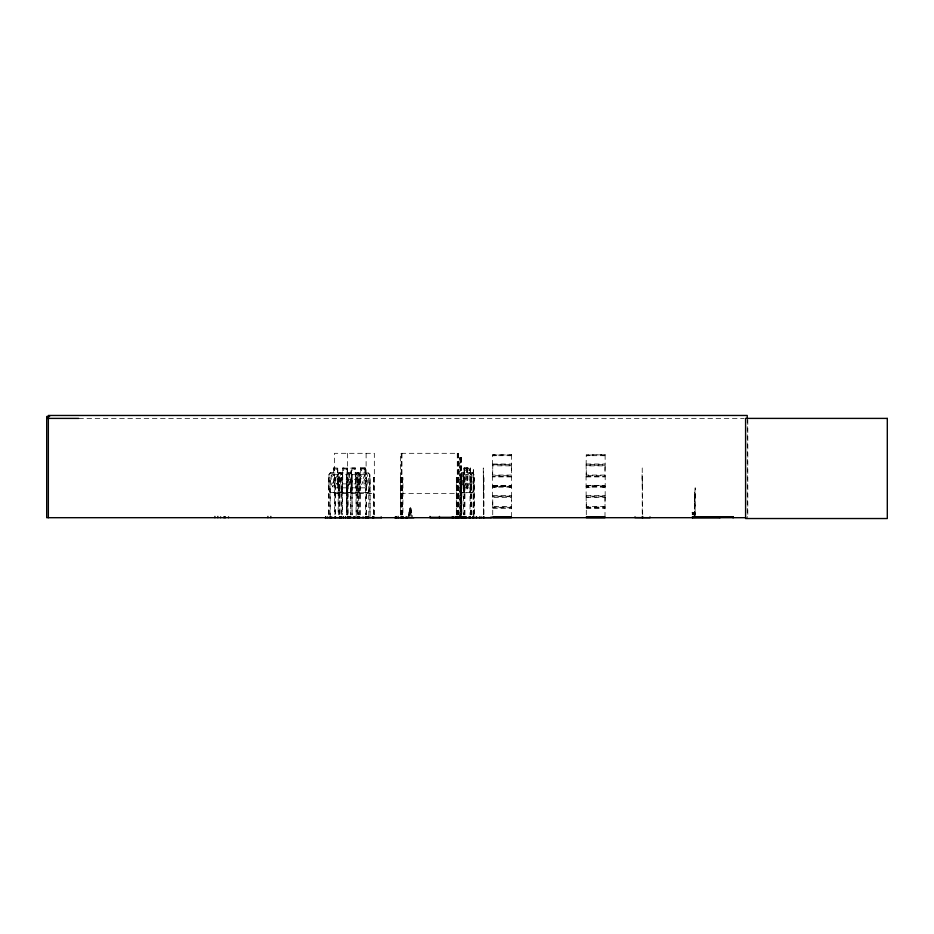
<?xml version="1.0" encoding="UTF-8"?>
<svg xmlns="http://www.w3.org/2000/svg" width="934" height="934" viewBox="0 0 934 934"><rect width="100%" height="100%" fill="white"/><g stroke="black" fill="none" stroke-linecap="round" stroke-linejoin="round"><path stroke-width="0.7" stroke-dasharray="4.67 3.5" d="M492.743 501.967L492.743 517.039M492.743 470.456L492.557 475.745L511.634 475.745L511.447 501.967M511.447 470.456L511.634 464.688L492.58 464.642L492.708 454.73L511.634 454.928M586.295 501.967L586.295 517.039M586.295 470.456L586.155 475.639M604.999 501.967L605.185 496.188L586.132 496.141L586.062 475.931M604.999 470.456L605.185 464.688L586.132 464.642L586.26 454.73L605.162 454.788L586.26 455.091M692.351 513.023L692.409 512.906M692.865 514.506L692.865 514.821M692.9 512.964C694.476 512.929 692.491 514.109 692.888 512.451M693.145 514.179L693.133 514.891L693.612 514.284M694.651 516.163L694.639 492.755L694.884 500.928M694.861 516.163L694.616 498.032L694.826 514.727M695.071 514.389L695.351 487.91M694.511 514.692L692.129 514.506L696.577 514.424M692.351 513.42L692.409 513.128M692.865 514.424L692.783 512.124L692.398 514.319M693.518 514.786L694.032 514.365M694.592 513.42L694.592 512.369L694.592 513.151L691.347 512.836L694.884 512.988M692.351 512.684L692.409 513.291M692.818 512.684L692.83 512.451M694.826 493.993L694.838 492.755M694.277 513.408L694.651 512.556M693.25 514.797L693.915 514.786M692.888 512.743L692.818 513.513M492.545 475.791L492.557 496.188L511.622 496.199M511.447 476.912L492.743 476.912M511.447 517.039L511.447 497.308L492.732 497.367L492.732 506.555L511.447 506.613M605.162 496.141L605.185 475.745L586.108 475.745M604.999 517.039L605.022 497.25M492.568 464.735L511.599 465.214M410.038 516.21L410.376 508.084M694.032 512.684L693.81 513.291L693.483 512.603M693.915 512.486L694.079 512.988M409.641 516.21L410.306 508.084L408.94 516.21M695.036 487.91L694.861 494.425L694.639 492.755M492.522 454.928L511.634 454.975M694.476 513.443L694.592 512.836M408.648 516.21L410.119 508.084L410.867 508.084L412.244 516.21M472.709 492.767L473.935 487.863L472.861 492.767L461.559 492.767L460.485 487.863L461.711 492.767M693.332 512.988L693.799 512.603M693.6 514.365L694.312 514.867M469.779 492.767L470.969 487.84L469.895 492.767M492.545 496.234L492.743 497.308M586.108 464.688L586.272 475.056L605.022 475.056L605.022 465.856L586.272 465.856M586.108 496.188L586.272 506.555L604.999 506.613M350.437 492.767L351.884 487.863L351.943 474.647L352.013 514.832M350.507 492.767L351.943 487.863M368.265 492.603L369.712 487.84M368.37 492.767L369.864 487.863L369.806 474.647L368.335 472.884L365.159 472.884M340.7 492.603L342.264 487.84M340.805 492.767L342.416 487.863M358.329 492.603L359.835 487.84L359.905 474.694M358.423 492.767L359.905 487.84M358.504 492.767L360.057 487.863M460.205 457.929L461.303 457.66L459.505 457.613L459.505 516.479M467.374 487.84L469.113 483.894L469.113 474.694L467.374 473.048M509.077 455.687L510.711 455.687M509.077 487.186L510.711 487.186M602.617 455.687L604.263 455.687M602.617 487.186L604.263 487.186M493.619 455.687L496.526 455.687M493.619 487.186L496.526 487.186M587.171 455.687L590.078 455.687M587.171 487.186L590.078 487.186M461.746 472.884L460.485 474.647L460.532 514.832M460.637 474.717L461.793 473.048L472.767 473.048M464.56 492.767L463.276 487.852L463.276 474.612L464.502 472.873L466.965 472.884M464.712 472.884L463.276 474.612M463.591 474.694L464.758 473.048M328.966 514.832L328.838 474.647L330.216 472.884L333.368 472.884L333.298 467.957L337.898 467.957L337.746 473.048L339.941 474.694L339.941 483.894L337.676 487.84L333.45 487.84L331.185 483.894L331.185 474.694L333.45 473.048L333.45 468.121L337.746 468.121L337.676 473.048M328.838 474.647L330.286 472.884M346.479 474.647L347.857 472.884L346.479 474.647L346.374 514.832M511.552 454.788L511.61 464.642M492.767 486.252L511.669 485.937L492.767 486.17M605.104 454.788L605.162 464.642M604.975 486.252L586.26 485.785L586.26 486.637M338.003 474.624L339.591 472.884L338.003 474.624L337.933 487.863L339.602 492.767M355.924 474.624L357.512 472.884L355.924 474.624L355.877 487.863L357.524 492.767M492.743 486.147L511.47 486.17M511.423 455.699L492.767 455.699M511.423 487.163L492.79 487.186M604.975 455.699L586.318 455.699M604.975 487.163L586.33 487.186M464.116 473.048L462.377 474.694L462.377 483.894L464.116 487.84L470.211 487.84L471.962 483.894L471.962 474.694L470.211 473.048M511.552 486.579L492.708 486.614M351.091 473.048L348.826 474.694L348.826 483.894L351.091 487.84L355.317 487.84L357.57 483.894L357.57 474.694L355.317 473.048L355.375 468.121L351.091 468.121L351.149 473.048L350.997 467.957L355.527 467.957L355.469 472.884L360.571 472.884M347.144 468.121L342.755 468.121L342.801 473.048L340.431 474.694L340.431 483.894L342.755 487.84L347.086 487.84L349.409 483.894L349.409 474.694L347.086 473.048M605.022 486.17L586.272 486.135L605.069 486.229M78.795 418.397L744.129 418.397M492.732 464.011L511.47 464.011M586.272 464.011L605.022 464.011M586.143 465.214L605.15 465.214M511.47 475.056L492.732 475.056L492.743 465.809L511.47 465.856L511.61 475.698M360.512 467.957L365.217 467.957M642.23 467.957L642.23 514.832M360.676 468.121L365.066 468.121M464.116 468.121L470.327 468.121M466.79 468.95L464.7 468.95L464.7 470.584L466.79 470.584M467.549 468.95L469.639 468.95L469.639 470.584L467.549 470.584M337.828 472.884L342.65 472.884M347.238 472.884L350.997 472.884L350.939 467.957M461.594 472.884L464.116 472.884M469.86 472.884L467.549 473.083M470.187 472.884L472.826 472.884M330.286 473.048L368.311 473.048M340.758 472.884L342.416 474.624L342.474 514.832M360.057 474.624L358.458 472.884L360.057 474.624L359.917 514.832M369.806 474.647L369.946 514.832M463.357 474.624L463.474 487.863L464.677 492.767M471.005 514.832L471.005 474.612L471.005 487.852M642.055 474.647L642.288 486.287M464.093 474.694L470.211 474.694M511.599 476.27L492.638 476.375M586.143 476.27L605.15 476.27M586.295 476.912L605.022 476.912M334.43 477.636L335.446 477.636L335.446 514.809M338.178 477.636L339.626 477.636L339.626 514.832M342.474 477.636L341.027 477.636L341.027 514.832M346.374 477.636L348.043 477.636L348.043 514.809M356.087 477.636L357.535 477.636L357.535 514.832M374.324 477.636L373.378 477.636L373.378 514.809M400.628 477.636L402.939 477.636L402.928 514.809M458.629 477.636L456.317 477.636L456.317 514.809M460.532 477.636L461.863 477.636L461.863 517.693M473.001 477.636L474.332 477.636L474.332 514.832M483.38 477.636L483.999 477.636L483.917 517.693M642.23 477.636L642.744 517.693M337.933 479.294L359.987 479.294M347.086 483.894L342.755 483.894L342.755 474.694L347.086 474.694L347.098 514.809M464.116 483.894L470.211 483.894M605.034 486.614L586.132 486.521M328.78 487.863L330.169 492.767L368.428 492.767M330.286 492.603L368.311 492.603M472.767 492.603L461.676 492.603L460.754 487.84L460.754 474.717M483.438 492.767L483.275 467.957L483.392 514.832M334.43 493.35L374.324 493.35M400.628 493.35L458.629 493.35M492.732 495.51L511.47 495.51M586.272 495.51L605.022 495.51M694.989 494.214L695.386 496.468M511.599 496.725L492.58 496.678M605.15 496.725L586.237 496.981M586.272 497.367L605.022 497.367M694.592 500.928L694.873 503.286M492.603 507.197L511.599 507.197M586.143 507.197L605.08 507.045M511.599 507.769L492.545 507.629M586.143 507.769L605.15 507.769M492.732 508.411L511.47 508.411M586.272 508.411L605.022 508.411M365.007 473.048L367.331 474.694L367.331 483.894L365.007 487.84L360.676 487.84L358.352 483.894L358.352 474.694L360.676 473.048L360.571 467.957M340.7 473.048L342.264 474.694M368.265 473.048L369.712 474.717M350.413 472.884L351.943 474.647M350.343 473.048L351.791 474.717M469.697 473.048L470.853 474.694M473.818 474.717L472.674 472.884L473.935 474.647L473.795 517.693M605.139 475.639L604.999 475.056M492.603 465.214L492.743 465.809M466.965 487.84L465.225 483.894L465.225 474.694L466.965 473.048L466.965 467.957M356.087 487.84L357.629 492.603M338.108 487.84L339.707 492.603M347.985 492.603L346.631 487.84L347.868 492.767M346.397 487.863L347.81 492.767M330.239 492.767L328.931 487.84L328.99 474.717M410.726 508.084L412.163 517.564M471.005 474.612L469.802 473.083M411.252 516.21L410.598 508.084L410.855 516.21M695.001 496.468L695.013 515.766M694.604 503.286L694.616 514.727M747.807 419.833L747.807 517.693M747.235 418.397L747.235 517.693M483.473 477.636L483.473 514.832M473.958 477.636L473.958 514.832M473.701 474.717L473.701 487.84M473.351 477.636L473.375 517.693M473.34 514.832L473.316 467.957L473.001 514.832M471.366 514.832L471.366 477.636L470.036 477.636L470.036 514.832M470.444 472.884L470.444 467.957L464 467.957L464 472.884M470.327 467.957L470.327 473.048M470.397 477.636L470.397 514.832M470.211 468.121L470.187 492.767M467.607 467.957L467.607 472.884M467.49 467.957L467.397 492.743M466.965 474.694L466.965 483.894M466.848 467.957L466.872 492.743M464.945 514.832L464.945 477.636L463.626 477.636L463.626 514.832M464.572 477.636L464.572 514.832M464.233 468.121L464.233 473.048M464.116 467.957L464.093 492.767M464 477.636L464 514.832M461.501 477.636L461.501 514.832M461.303 457.613L461.303 514.832M461.198 457.613L461.198 517.693M460.906 477.636L460.906 514.832M460.369 457.613L460.369 517.693M460.205 457.613L460.205 517.693L460.053 457.613M458.629 514.809L458.629 453.305L400.628 453.305L400.628 514.809M458.255 453.305L458.255 514.809M457.87 453.305L457.87 514.809M457.648 477.636L457.672 514.809M457.508 477.636L457.508 514.809M457.275 453.305L457.286 514.809M456.913 477.636L456.913 514.809M456.691 477.636L456.691 514.809M456.539 477.636L456.539 514.809M402.577 477.636L402.566 514.809M402.192 477.636L402.192 514.809M401.982 453.305L401.947 514.809M401.83 477.636L401.83 514.809M401.608 453.305L401.585 514.809M401.223 453.305L401.223 514.809M401.001 477.636L401.001 514.809M400.861 477.636L400.861 514.809M374.324 514.809L374.324 453.305L334.43 453.305L334.43 514.809M373.833 477.636L373.869 514.809M370.121 516.269L370.121 477.636L368.673 477.636L368.837 517.693M366.595 514.809L366.595 477.636L365.591 477.636L365.591 514.809M366.116 453.305L366.07 514.809M365.159 467.957L365.217 472.884M365.007 468.121L365.066 473.048M360.722 468.121L360.722 473.048M360.127 514.832L360.127 477.636L358.668 477.636L358.668 514.832M358.878 477.636L358.878 514.832M357.36 477.636L357.36 514.832M356.251 477.636L356.251 514.832M356.029 474.694L356.087 516.269M352.188 514.832L352.188 477.636L350.729 477.636L350.729 514.832M351.733 474.717L351.733 487.84M350.915 477.636L350.915 517.693M347.822 477.636L347.822 517.693M347.588 453.305L347.623 514.832M347.296 472.884L347.296 467.957L342.591 467.957L342.755 473.048M347.238 467.957L347.144 473.048M346.631 474.717L346.572 514.832M342.358 474.624L342.264 514.832M341.225 477.636L341.225 514.832M339.451 477.636L339.451 514.832M338.353 477.636L338.353 514.832M338.155 474.694L338.178 514.832M334.909 477.636L334.956 514.809M330.216 517.693L330.216 477.636L328.756 477.636L328.756 514.832M330.006 477.636L330.006 514.832M359.018 474.682L361.972 480.345C355.539 487.268 361.003 488.902 362.894 481.395C364.68 488.902 370.366 487.279 363.886 480.309C369.992 473.76 364.809 472.02 362.976 479.2L360.524 474.729L359.018 474.682M410.049 508.084L408.24 516.21L410.026 508.084M339.614 485.995L338.155 486.159L335.668 481.395C333.928 488.937 328.394 487.233 334.711 480.309C328.768 473.807 333.8 471.985 335.598 479.2C337.337 472.02 342.685 473.736 336.579 480.345L339.614 485.995M492.767 485.528L511.447 485.54L492.79 485.54M586.318 485.528L604.999 485.54L586.33 485.54M336.917 468.95L334.209 468.95L334.209 470.584L336.917 470.584L336.917 468.95M346.316 468.95L343.525 468.95L343.525 470.584L346.316 470.584L346.316 468.95M354.558 468.95L351.838 468.95L351.838 470.584L354.558 470.584L354.558 468.95M364.237 468.95L361.446 468.95L361.446 470.584L364.237 470.584L364.237 468.95M337.676 474.694L333.45 474.694L333.45 483.894L337.676 483.894L337.676 474.694M355.317 474.694L351.091 474.694L351.091 483.894L355.317 483.894L355.317 474.694M365.007 474.694L360.676 474.694L360.676 483.894L365.007 483.894L365.007 474.694"/><path stroke-width="1.4" d="M466.008 517.658L466.019 516.864M476.13 517.658L476.223 516.864M481.022 517.658L481.127 516.864M491.144 517.658L491.156 516.864M692.339 517.658L692.456 517.027L692.351 517.693L733.12 517.027L733.132 517.693M692.456 517.658L692.339 517.027L733.132 517.027L733.027 517.658M692.83 517.238L719.939 517.658M692.433 517.331L733.132 517.296M354.301 517.564L354.348 516.864M327.647 517.564L327.694 516.864M341.225 517.588L341.085 516.654M341.47 517.564L341.529 516.864M394.778 517.693L413.902 517.693M396.308 517.564L396.261 516.934M324.985 517.693L381.469 517.611M395.21 517.588L395.292 516.934L395.362 517.693M405.905 517.588L405.975 516.934L406.208 517.693M468.903 517.588L468.915 516.864M325.557 517.588L325.651 516.934M343.21 517.588L343.303 516.934M349.071 517.588L349.164 516.934L349.258 517.693M340.478 517.588L340.571 516.934L340.665 517.693M353.321 517.588L353.414 516.934L353.519 517.693M357.804 517.588L357.687 516.654M49.619 416.517L46.7 416.517L46.7 517.693L745.776 517.693M46.7 418.397L78.736 418.397M492.743 517.039L511.447 517.039M586.295 517.039L604.999 517.039M430.014 517.378L460.053 517.378M492.708 517.308L511.482 517.284M586.26 517.284L605.034 517.308M491.249 517.658L430.014 517.646L430.014 516.444M492.732 517.634L511.47 517.634M586.272 517.634L605.022 517.634M372.888 517.588L372.783 516.934L372.689 517.693M368.393 517.588L368.521 516.654M367.868 517.588L367.774 516.934M354.99 517.588L354.897 516.934M350.413 517.588L350.764 516.654M345.673 517.588L345.58 516.934M340.315 517.693L340.221 516.864M339.672 517.564L339.778 516.654M453.422 517.588L453.352 516.934L453.107 517.611M463.007 517.564L463.077 516.864M452.815 517.693L452.605 516.934L452.523 517.693M359.59 517.588L359.543 516.934M373.378 517.483L373.331 516.864M720.021 517.658L719.997 516.887M747.235 418.397L747.235 415.467L48.346 415.467L48.346 517.693M649.994 516.864L649.994 517.693L634.98 517.588L634.98 516.864M642.744 516.654L642.744 517.693M642.23 516.654L642.23 517.693M483.917 516.654L483.987 517.693M483.392 516.654L483.462 517.693M479.597 516.864L479.597 517.693M476.573 516.864L476.573 517.693M473.795 516.654L473.865 517.693M473.34 516.654L473.269 517.693M472.896 516.654L472.896 517.693M470.292 516.654L470.292 517.693M469.919 516.654L469.919 517.693M465.879 516.864L465.879 517.693M465.062 516.654L465.062 517.693M464.688 516.654L464.688 517.693M463.894 516.864L463.824 517.693M462.914 516.864L462.914 517.693M461.98 516.654L461.98 517.693M461.606 516.654L461.606 517.693M460.053 516.444L460.053 517.693M458.361 516.864L458.361 517.693M457.567 516.654L457.543 517.693M457.181 516.654L457.193 517.693M456.796 516.654L456.796 517.693M456.434 516.654L456.586 517.693M456.212 516.654L456.212 517.693M455.325 516.864L455.325 517.693M452.231 516.864L452.231 517.693M439.435 516.444L439.435 517.693M403.044 516.654L403.056 517.693M402.671 516.654L402.682 517.693M402.309 516.654L402.309 517.693M402.064 516.654L402.064 517.693M401.935 516.654L401.935 517.693M401.69 516.654L401.69 517.693M401.048 516.444L401.048 517.693M398.129 516.444L398.129 517.693M396.401 516.864L396.343 517.693M395.654 516.864L395.654 517.693M381.2 516.864L381.2 517.693M373.81 516.654L373.81 517.693M373.32 516.654L373.32 517.693M368.697 516.654L368.697 517.693M367.669 516.864L367.669 517.693M367.074 516.864L367.074 517.693M366.011 516.654L366.011 517.693M365.533 516.654L365.533 517.693M363.092 516.864L363.092 517.693M359.508 516.864L359.508 517.693M358.726 516.654L358.726 517.693M358.528 516.654L358.528 517.693M357.512 516.654L357.512 517.693M357.243 516.864L357.243 517.693M354.792 516.864L354.792 517.693M349.69 516.864L349.69 517.693M348.102 516.654L348.102 517.693M347.973 516.654L347.973 517.693M347.763 516.654L347.763 517.693M347.611 516.654L347.611 517.693M345.487 516.864L345.487 517.693M343.408 516.864L343.408 517.693M340.875 516.654L340.875 517.693M339.602 516.654L339.544 517.693M335.504 516.654L335.563 517.693M335.026 516.654L335.026 517.693M331.687 516.864L331.687 517.693M330.356 516.654L330.356 517.693M330.146 516.654L330.146 517.693M325.744 516.864L325.744 517.693M270.825 516.444L270.825 517.693M267.906 516.444L267.906 517.693M228.55 516.864L228.55 517.693M225.433 516.864L225.433 517.693M224.592 516.864L224.639 517.693M223.798 516.864L223.798 517.693M220.622 516.864L220.622 517.693M217.832 516.444L217.832 517.693M214.913 516.444L214.913 517.693M887.3 418.397L745.589 418.397L745.589 518.533L887.3 518.533L887.3 418.397M407.026 517.693L407.026 516.864L406.99 517.693"/></g></svg>
